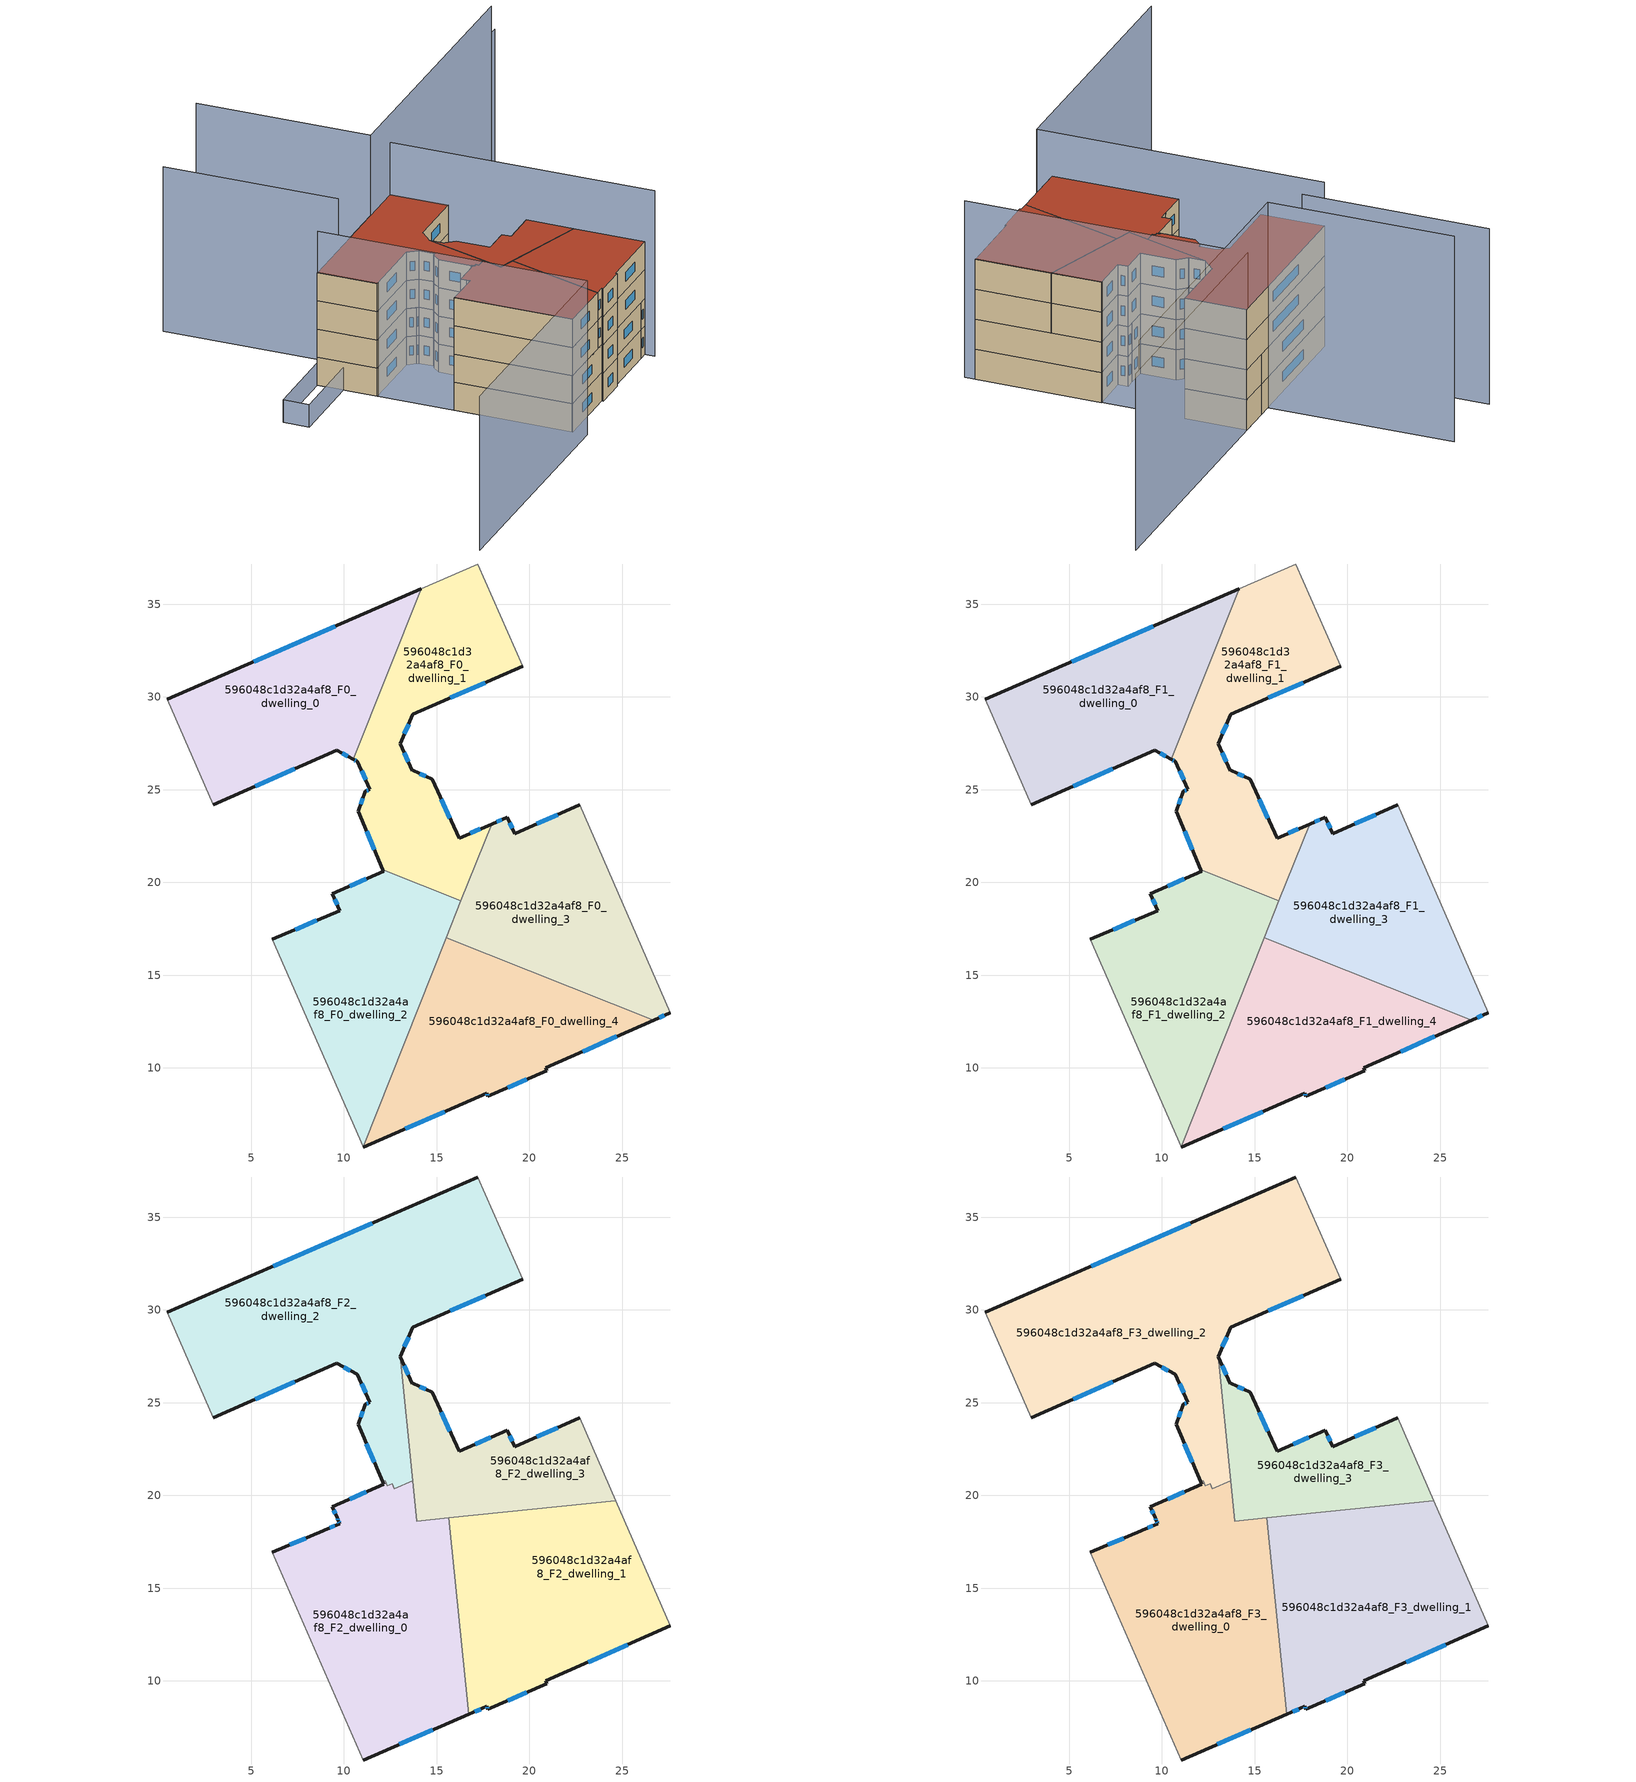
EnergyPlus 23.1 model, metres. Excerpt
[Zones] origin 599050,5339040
596048c1d32a4af8_F0_dwelling_0
 floor ground (EU_floor_Construction): 14.18,35.84 10.52,26.63 9.61,27.12 2.97,24.2 0.49,29.87 z0
 wall outside (EU_wall_Construction): 14.18,35.84 0.49,29.87 / 2.97,24.2 9.61,27.12 10.52,26.63 z0:3
 wall to 596048c1d32a4af8_F0_dwelling_1 (EU_wall_Construction): 10.52,26.63 14.18,35.84 z0:3
 wall adiabatic (EU_wall_Construction): 0.49,29.87 2.97,24.2 z0:3
 window (EU_Window_Construction): 9.52,33.81 5.15,31.9 / 9.92,26.96 10.21,26.8 / 5.23,25.19 7.35,26.13 z1.02:1.98
596048c1d32a4af8_F0_dwelling_1
 floor ground (EU_floor_Construction): 17.22,37.16 19.65,31.65 13.72,29.07 13.03,27.48 13.67,26.01 13.72,26.04 14.77,25.55 16.21,22.38 17.95,23.14 16.31,19 12.1,20.68 10.76,23.84 11.16,24.91 11.4,25.01 10.71,26.52 10.52,26.63 14.18,35.84 z0
 wall outside (EU_wall_Construction): 10.52,26.63 10.71,26.52 11.4,25.01 11.16,24.91 10.76,23.84 12.1,20.68 / 17.95,23.14 16.21,22.38 14.77,25.55 13.72,26.04 13.67,26.01 13.03,27.48 13.72,29.07 19.65,31.65 z0:3
 wall adiabatic (EU_wall_Construction): 19.65,31.65 17.22,37.16 14.18,35.84 z0:3
 wall to 596048c1d32a4af8_F0_dwelling_2 (EU_wall_Construction): 12.1,20.68 16.31,19 z0:3
 wall to 596048c1d32a4af8_F0_dwelling_3 (EU_wall_Construction): 16.31,19 17.95,23.14 z0:3
 window (EU_Window_Construction): 11.22,22.77 11.65,21.75 / 11.03,24.55 10.9,24.21 / 11.32,24.98 11.24,24.95 / 10.95,26.01 11.17,25.53 / 10.58,26.59 10.65,26.56 / 15.74,29.95 17.63,30.77 / 13.26,28.02 13.48,28.53 / 13.45,26.51 13.25,26.98 / 14.41,25.72 14.08,25.87 / 15.72,23.46 15.26,24.47 / 17.36,22.88 16.8,22.64 z1.02:1.98
596048c1d32a4af8_F0_dwelling_2
 floor ground (EU_floor_Construction): 16.31,19 11.03,5.75 6.14,16.93 9.78,18.49 9.37,19.39 12.14,20.6 12.1,20.68 z0
 wall outside (EU_wall_Construction): 12.1,20.68 12.14,20.6 9.37,19.39 9.78,18.49 6.14,16.93 z0:3
 wall adiabatic (EU_wall_Construction): 6.14,16.93 11.03,5.75 z0:3
 wall to 596048c1d32a4af8_F0_dwelling_4 (EU_wall_Construction): 11.03,5.75 15.52,17.02 z0:3
 wall to 596048c1d32a4af8_F0_dwelling_3 (EU_wall_Construction): 15.52,17.02 16.31,19 z0:3
 window (EU_Window_Construction): 8.54,17.96 7.38,17.46 / 9.51,19.08 9.64,18.79 / 11.2,20.19 10.31,19.8 z1.02:1.98
596048c1d32a4af8_F0_dwelling_3
 floor ground (EU_floor_Construction): 22.71,24.18 27.58,12.97 26.69,12.57 15.52,17.02 17.95,23.14 18.8,23.51 19.21,22.62 z0
 wall outside (EU_wall_Construction): 26.69,12.57 27.58,12.97 / 22.71,24.18 19.21,22.62 18.8,23.51 17.95,23.14 z0:3
 wall to 596048c1d32a4af8_F0_dwelling_4 (EU_wall_Construction): 15.52,17.02 26.69,12.57 z0:3
 wall adiabatic (EU_wall_Construction): 27.58,12.97 22.71,24.18 z0:3
 window (EU_Window_Construction): 26.99,12.71 27.28,12.83 / 18.51,23.39 18.24,23.27 / 19.07,22.92 18.94,23.21 / 21.52,23.65 20.4,23.15 z1.02:1.98
596048c1d32a4af8_F0_dwelling_4
 floor ground (EU_floor_Construction): 26.69,12.57 20.89,10.01 20.94,9.86 17.76,8.47 17.69,8.63 11.04,5.74 11.03,5.75 15.52,17.02 z0
 wall outside (EU_wall_Construction): 11.04,5.74 17.69,8.63 17.76,8.47 20.94,9.86 20.89,10.01 26.69,12.57 z0:3
 wall adiabatic (EU_wall_Construction): 11.03,5.75 11.04,5.74 z0:3
 window (EU_Window_Construction): 18.84,8.94 19.86,9.39 / 17.72,8.57 17.74,8.52 / 13.3,6.72 15.43,7.64 / 22.86,10.88 24.71,11.7 z1.02:1.98
596048c1d32a4af8_F1_dwelling_0
 floor to 596048c1d32a4af8_F0_dwelling_0 (EU_floor_Construction): 14.18,35.84 10.52,26.63 9.61,27.12 2.97,24.2 0.49,29.87 z3
 wall outside (EU_wall_Construction): 14.18,35.84 0.49,29.87 / 2.97,24.2 9.61,27.12 10.52,26.63 z3:6
 wall to 596048c1d32a4af8_F1_dwelling_1 (EU_wall_Construction): 10.52,26.63 14.18,35.84 z3:6
 wall adiabatic (EU_wall_Construction): 0.49,29.87 2.97,24.2 z3:6
 window (EU_Window_Construction): 9.52,33.81 5.15,31.9 / 9.92,26.96 10.21,26.8 / 5.23,25.19 7.35,26.13 z4.02:4.98
596048c1d32a4af8_F1_dwelling_1
 floor to 596048c1d32a4af8_F0_dwelling_1 (EU_floor_Construction): 17.22,37.16 19.65,31.65 13.72,29.07 13.03,27.48 13.67,26.01 13.72,26.04 14.77,25.55 16.21,22.38 17.95,23.14 16.31,19 12.1,20.68 10.76,23.84 11.16,24.91 11.4,25.01 10.71,26.52 10.52,26.63 14.18,35.84 z3
 wall outside (EU_wall_Construction): 10.52,26.63 10.71,26.52 11.4,25.01 11.16,24.91 10.76,23.84 12.1,20.68 / 17.95,23.14 16.21,22.38 14.77,25.55 13.72,26.04 13.67,26.01 13.03,27.48 13.72,29.07 19.65,31.65 z3:6
 wall adiabatic (EU_wall_Construction): 19.65,31.65 17.22,37.16 14.18,35.84 z3:6
 wall to 596048c1d32a4af8_F1_dwelling_2 (EU_wall_Construction): 12.1,20.68 16.31,19 z3:6
 wall to 596048c1d32a4af8_F1_dwelling_3 (EU_wall_Construction): 16.31,19 17.95,23.14 z3:6
 window (EU_Window_Construction): 11.22,22.77 11.65,21.75 / 11.03,24.55 10.9,24.21 / 11.32,24.98 11.24,24.95 / 10.95,26.01 11.17,25.53 / 10.58,26.59 10.65,26.56 / 15.74,29.95 17.63,30.77 / 13.26,28.02 13.48,28.53 / 13.45,26.51 13.25,26.98 / 14.41,25.72 14.08,25.87 / 15.72,23.46 15.26,24.47 / 17.36,22.88 16.8,22.64 z4.02:4.98
596048c1d32a4af8_F1_dwelling_2
 floor to 596048c1d32a4af8_F0_dwelling_2 (EU_floor_Construction): 16.31,19 11.03,5.75 6.14,16.93 9.78,18.49 9.37,19.39 12.14,20.6 12.1,20.68 z3
 wall outside (EU_wall_Construction): 12.1,20.68 12.14,20.6 9.37,19.39 9.78,18.49 6.14,16.93 z3:6
 wall adiabatic (EU_wall_Construction): 6.14,16.93 11.03,5.75 z3:6
 wall to 596048c1d32a4af8_F1_dwelling_4 (EU_wall_Construction): 11.03,5.75 15.52,17.02 z3:6
 wall to 596048c1d32a4af8_F1_dwelling_3 (EU_wall_Construction): 15.52,17.02 16.31,19 z3:6
 window (EU_Window_Construction): 8.54,17.96 7.38,17.46 / 9.51,19.08 9.64,18.79 / 11.2,20.19 10.31,19.8 z4.02:4.98
596048c1d32a4af8_F1_dwelling_3
 floor to 596048c1d32a4af8_F0_dwelling_3 (EU_floor_Construction): 22.71,24.18 27.58,12.97 26.69,12.57 15.52,17.02 17.95,23.14 18.8,23.51 19.21,22.62 z3
 wall outside (EU_wall_Construction): 26.69,12.57 27.58,12.97 / 22.71,24.18 19.21,22.62 18.8,23.51 17.95,23.14 z3:6
 wall to 596048c1d32a4af8_F1_dwelling_4 (EU_wall_Construction): 15.52,17.02 26.69,12.57 z3:6
 wall adiabatic (EU_wall_Construction): 27.58,12.97 22.71,24.18 z3:6
 window (EU_Window_Construction): 26.99,12.71 27.28,12.83 / 18.51,23.39 18.24,23.27 / 19.07,22.92 18.94,23.21 / 21.52,23.65 20.4,23.15 z4.02:4.98
596048c1d32a4af8_F1_dwelling_4
 floor to 596048c1d32a4af8_F0_dwelling_4 (EU_floor_Construction): 26.69,12.57 20.89,10.01 20.94,9.86 17.76,8.47 17.69,8.63 11.04,5.74 11.03,5.75 15.52,17.02 z3
 wall outside (EU_wall_Construction): 11.04,5.74 17.69,8.63 17.76,8.47 20.94,9.86 20.89,10.01 26.69,12.57 z3:6
 wall adiabatic (EU_wall_Construction): 11.03,5.75 11.04,5.74 z3:6
 window (EU_Window_Construction): 18.84,8.94 19.86,9.39 / 17.72,8.57 17.74,8.52 / 13.3,6.72 15.43,7.64 / 22.86,10.88 24.71,11.7 z4.02:4.98
596048c1d32a4af8_F2_dwelling_0
 floor to 596048c1d32a4af8_F1_dwelling_2 (EU_floor_Construction): 15.66,18.79 15.77,17.66 11.03,5.75 6.14,16.93 8.94,18.13 8.95,18.13 9.78,18.49 9.71,18.64 9.66,18.74 9.37,19.39 12.14,20.6 12.11,20.68 12.3,20.6 12.33,20.52 12.41,20.55 12.69,20.44 12.73,20.36 12.8,20.4 13.79,20.01 13.93,18.62 z6
 floor to 596048c1d32a4af8_F1_dwelling_3 (EU_floor_Construction): 15.77,17.66 15.85,16.89 15.52,17.02 z6
 floor to 596048c1d32a4af8_F1_dwelling_1 (EU_floor_Construction): 12.22,20.79 12.3,20.6 12.11,20.68 12.08,20.74 z6; 12.61,20.64 12.69,20.44 12.41,20.55 z6; 13.71,20.79 13.79,20.01 12.8,20.4 z6
 floor to 596048c1d32a4af8_F1_dwelling_4 (EU_floor_Construction): 15.85,16.89 16.73,8.21 11.04,5.74 11.03,5.75 15.52,17.02 z6
 wall outside (EU_wall_Construction): 12.08,20.74 12.14,20.6 9.37,19.39 9.63,18.81 9.71,18.64 9.78,18.49 8.95,18.13 8.88,18.1 6.14,16.93 / 11.04,5.74 16.73,8.21 z6:9
 wall to 596048c1d32a4af8_F2_dwelling_2 (EU_wall_Construction): 13.71,20.79 12.73,20.36 12.61,20.64 12.33,20.52 12.22,20.79 12.08,20.74 z6:9
 wall to 596048c1d32a4af8_F2_dwelling_1 (EU_wall_Construction): 16.73,8.21 15.66,18.79 z6:9
 wall adiabatic (EU_wall_Construction): 6.14,16.93 11.04,5.74 z6:9
 wall to 596048c1d32a4af8_F2_dwelling_3 (EU_wall_Construction): 15.66,18.79 13.93,18.62 13.71,20.79 z6:9
 window (EU_Window_Construction): 9.73,18.59 9.75,18.54 / 9.66,18.75 9.68,18.7 / 9.46,19.19 9.54,19.01 / 11.2,20.19 10.31,19.8 / 12.97,6.58 14.79,7.37 / 7.95,17.71 7.07,17.33 / 9.49,18.37 9.23,18.25 z7.02:7.98
596048c1d32a4af8_F2_dwelling_1
 floor to 596048c1d32a4af8_F1_dwelling_3 (EU_floor_Construction): 24.66,19.7 27.58,12.97 26.69,12.57 15.85,16.89 15.77,17.66 16.25,18.85 z6
 floor to 596048c1d32a4af8_F1_dwelling_4 (EU_floor_Construction): 26.69,12.57 20.89,10.01 20.94,9.86 17.76,8.47 17.69,8.63 16.73,8.21 15.85,16.89 z6
 floor to 596048c1d32a4af8_F1_dwelling_2 (EU_floor_Construction): 16.25,18.85 15.77,17.66 15.66,18.79 z6
 wall outside (EU_wall_Construction): 16.73,8.21 17.69,8.63 17.76,8.47 20.94,9.86 20.89,10.01 27.58,12.97 z6:9
 wall adiabatic (EU_wall_Construction): 27.58,12.97 24.66,19.7 z6:9
 wall to 596048c1d32a4af8_F2_dwelling_3 (EU_wall_Construction): 24.66,19.7 15.66,18.79 z6:9
 window (EU_Window_Construction): 17.72,8.57 17.74,8.52 / 17.06,8.35 17.37,8.48 / 23.17,11.02 25.3,11.96 / 18.84,8.94 19.86,9.39 z7.02:7.98
596048c1d32a4af8_F2_dwelling_2
 floor to 596048c1d32a4af8_F1_dwelling_0 (EU_floor_Construction): 14.18,35.84 10.52,26.63 9.61,27.12 2.97,24.2 0.49,29.87 z6
 floor to 596048c1d32a4af8_F1_dwelling_1 (EU_floor_Construction): 17.22,37.16 19.65,31.65 13.72,29.07 13.03,27.48 13.71,20.79 12.8,20.4 12.69,20.44 12.61,20.64 12.41,20.55 12.3,20.6 12.22,20.79 12.08,20.74 10.76,23.84 11.16,24.91 11.4,25.01 10.71,26.52 10.52,26.63 14.18,35.84 z6
 wall outside (EU_wall_Construction): 2.97,24.2 9.61,27.12 10.71,26.52 11.4,25.01 11.16,24.91 10.76,23.84 12.08,20.74 / 17.22,37.16 0.49,29.87 / 13.03,27.48 13.72,29.07 19.65,31.65 z6:9
 wall adiabatic (EU_wall_Construction): 0.49,29.87 2.97,24.2 / 19.65,31.65 17.22,37.16 z6:9
 wall to 596048c1d32a4af8_F2_dwelling_3 (EU_wall_Construction): 13.71,20.79 13.03,27.48 z6:9
 window (EU_Window_Construction): 11.21,22.79 11.63,21.79 / 11.03,24.55 10.9,24.21 / 11.32,24.98 11.24,24.95 / 10.95,26.01 11.17,25.53 / 9.99,26.92 10.34,26.73 / 5.23,25.19 7.35,26.13 / 11.53,34.68 6.18,32.35 / 15.74,29.95 17.63,30.77 / 13.26,28.02 13.48,28.53 z7.02:7.98
596048c1d32a4af8_F2_dwelling_3
 floor to 596048c1d32a4af8_F1_dwelling_1 (EU_floor_Construction): 14.77,25.55 16.21,22.38 17.95,23.14 16.31,19 13.79,20.01 13.03,27.48 13.67,26.01 13.72,26.04 z6
 floor to 596048c1d32a4af8_F1_dwelling_2 (EU_floor_Construction): 16.31,19 16.25,18.85 13.93,18.62 13.79,20.01 z6
 floor to 596048c1d32a4af8_F1_dwelling_3 (EU_floor_Construction): 22.71,24.18 24.66,19.7 16.25,18.85 17.95,23.14 18.8,23.51 19.21,22.62 z6
 wall outside (EU_wall_Construction): 22.71,24.18 19.21,22.62 18.8,23.51 16.21,22.38 14.77,25.55 13.72,26.04 13.67,26.01 13.03,27.48 z6:9
 wall adiabatic (EU_wall_Construction): 24.66,19.7 22.71,24.18 z6:9
 window (EU_Window_Construction): 13.45,26.51 13.25,26.98 / 14.41,25.72 14.08,25.87 / 15.72,23.46 15.26,24.47 / 17.91,23.13 17.09,22.76 / 19.07,22.92 18.94,23.21 / 21.52,23.65 20.4,23.15 z7.02:7.98
596048c1d32a4af8_F3_dwelling_0
 floor to 596048c1d32a4af8_F2_dwelling_0 (EU_floor_Construction): 15.66,18.79 16.73,8.21 11.04,5.74 6.14,16.93 8.88,18.1 8.95,18.13 9.78,18.49 9.71,18.64 9.63,18.81 9.37,19.39 12.14,20.6 12.08,20.74 12.22,20.79 12.33,20.52 12.61,20.64 12.73,20.36 13.71,20.79 13.93,18.62 z9
 wall outside (EU_wall_Construction): 12.08,20.74 12.14,20.6 9.37,19.39 9.63,18.81 9.71,18.64 9.78,18.49 8.95,18.13 8.88,18.1 6.14,16.93 / 11.04,5.74 16.73,8.21 z9:12
 wall to 596048c1d32a4af8_F3_dwelling_2 (EU_wall_Construction): 13.71,20.79 12.73,20.36 12.61,20.64 12.33,20.52 12.22,20.79 12.08,20.74 z9:12
 wall to 596048c1d32a4af8_F3_dwelling_1 (EU_wall_Construction): 16.73,8.21 15.66,18.79 z9:12
 wall adiabatic (EU_wall_Construction): 6.14,16.93 11.04,5.74 z9:12
 wall to 596048c1d32a4af8_F3_dwelling_3 (EU_wall_Construction): 15.66,18.79 13.93,18.62 13.71,20.79 z9:12
 window (EU_Window_Construction): 9.73,18.59 9.75,18.54 / 9.66,18.75 9.68,18.7 / 9.46,19.19 9.54,19.01 / 11.2,20.19 10.31,19.8 / 12.97,6.58 14.79,7.37 / 7.95,17.71 7.07,17.33 / 9.49,18.37 9.23,18.25 z10.02:10.98
 roof outside (EU_roof_Construction): 16.73,8.21 15.66,18.79 13.93,18.62 13.71,20.79 12.73,20.36 12.61,20.64 12.33,20.52 12.22,20.79 12.08,20.74 12.14,20.6 9.37,19.39 9.63,18.81 9.71,18.64 9.78,18.49 8.95,18.13 8.88,18.1 6.14,16.93 11.04,5.74 z12
596048c1d32a4af8_F3_dwelling_1
 floor to 596048c1d32a4af8_F2_dwelling_1 (EU_floor_Construction): 24.66,19.7 27.58,12.97 20.89,10.01 20.94,9.86 17.76,8.47 17.69,8.63 16.73,8.21 15.66,18.79 z9
 wall outside (EU_wall_Construction): 16.73,8.21 17.69,8.63 17.76,8.47 20.94,9.86 20.89,10.01 27.58,12.97 z9:12
 wall adiabatic (EU_wall_Construction): 27.58,12.97 24.66,19.7 z9:12
 wall to 596048c1d32a4af8_F3_dwelling_3 (EU_wall_Construction): 24.66,19.7 15.66,18.79 z9:12
 window (EU_Window_Construction): 17.72,8.57 17.74,8.52 / 17.06,8.35 17.37,8.48 / 23.17,11.02 25.3,11.96 / 18.84,8.94 19.86,9.39 z10.02:10.98
 roof outside (EU_roof_Construction): 27.58,12.97 24.66,19.7 15.66,18.79 16.73,8.21 17.69,8.63 17.76,8.47 20.94,9.86 20.89,10.01 z12
596048c1d32a4af8_F3_dwelling_2
 floor to 596048c1d32a4af8_F2_dwelling_2 (EU_floor_Construction): 17.22,37.16 19.65,31.65 13.72,29.07 13.03,27.48 13.71,20.79 12.73,20.36 12.61,20.64 12.33,20.52 12.22,20.79 12.08,20.74 10.76,23.84 11.16,24.91 11.4,25.01 10.71,26.52 9.61,27.12 2.97,24.2 0.49,29.87 z9
 wall outside (EU_wall_Construction): 2.97,24.2 9.61,27.12 10.71,26.52 11.4,25.01 11.16,24.91 10.76,23.84 12.08,20.74 / 17.22,37.16 0.49,29.87 / 13.03,27.48 13.72,29.07 19.65,31.65 z9:12
 wall adiabatic (EU_wall_Construction): 0.49,29.87 2.97,24.2 / 19.65,31.65 17.22,37.16 z9:12
 wall to 596048c1d32a4af8_F3_dwelling_3 (EU_wall_Construction): 13.71,20.79 13.03,27.48 z9:12
 window (EU_Window_Construction): 11.21,22.79 11.63,21.79 / 11.03,24.55 10.9,24.21 / 11.32,24.98 11.24,24.95 / 10.95,26.01 11.17,25.53 / 9.99,26.92 10.34,26.73 / 5.23,25.19 7.35,26.13 / 11.53,34.68 6.18,32.35 / 15.74,29.95 17.63,30.77 / 13.26,28.02 13.48,28.53 z10.02:10.98
 roof outside (EU_roof_Construction): 13.71,20.79 13.03,27.48 13.72,29.07 19.65,31.65 17.22,37.16 0.49,29.87 2.97,24.2 9.61,27.12 10.71,26.52 11.4,25.01 11.16,24.91 10.76,23.84 12.08,20.74 12.22,20.79 12.33,20.52 12.61,20.64 12.73,20.36 z12
596048c1d32a4af8_F3_dwelling_3
 floor to 596048c1d32a4af8_F2_dwelling_3 (EU_floor_Construction): 22.71,24.18 24.66,19.7 13.93,18.62 13.03,27.48 13.67,26.01 13.72,26.04 14.77,25.55 16.21,22.38 18.8,23.51 19.21,22.62 z9
 wall outside (EU_wall_Construction): 22.71,24.18 19.21,22.62 18.8,23.51 16.21,22.38 14.77,25.55 13.72,26.04 13.67,26.01 13.03,27.48 z9:12
 wall adiabatic (EU_wall_Construction): 24.66,19.7 22.71,24.18 z9:12
 window (EU_Window_Construction): 13.45,26.51 13.25,26.98 / 14.41,25.72 14.08,25.87 / 15.72,23.46 15.26,24.47 / 17.91,23.13 17.09,22.76 / 19.07,22.92 18.94,23.21 / 21.52,23.65 20.4,23.15 z10.02:10.98
 roof outside (EU_roof_Construction): 24.66,19.7 22.71,24.18 19.21,22.62 18.8,23.51 16.21,22.38 14.77,25.55 13.72,26.04 13.67,26.01 13.03,27.48 13.93,18.62 z12
shading: 0.56,29.89 11.64,4.34 / 11.64,4.34 -12.94,-6.32 z0:16.4; 1.56,27.41 -6.29,23.99 / -6.29,23.99 -7.36,26.46 / -7.36,26.46 0.49,29.88 / 0.49,29.88 1.56,27.41 z0:2.4; 27.99,12.03 17.06,37.1 / 17.06,37.1 41.15,47.6 z0:17.6; -1.95,48.48 5.25,31.91 z0:17.5; 17.22,37.16 26.17,41.07 / 26.17,41.07 28.62,35.45 / 28.62,35.45 19.67,31.55 / 19.67,31.55 17.22,37.16 z0:5.7; 40.33,47.24 12.75,35.21 / 12.75,35.21 5.54,51.75 z0:20.5
[Building]
EU S2 Campaign: North Axis=0; Terrain=City; Solar Distribution=FullExterior
[Site:Location]
Vienna: Latitude=48; Longitude=16.5; Time Zone=1; Elevation=183
[SizingPeriod:WeatherFileDays]
AnnualSizingPeriod: Begin Month=1; Begin Day of Month=1; End Month=12; End Day of Month=31; Day of Week for Start Day=Monday; Use Weather File Daylight Saving Period=No; Use Weather File Rain and Snow Indicators=No
[MATERIAL]
EU_InternalMass_Material: Roughness=MediumRough; Thickness=0.1; Conductivity=1; Density=1800; Specific Heat=900; Thermal Absorptance=0.9; Solar Absorptance=0.7; Visible Absorptance=0.7
[MATERIAL:NOMASS] Roughness=MediumRough; Thermal Absorptance=0.9; Solar Absorptance=0.7; Visible Absorptance=0.7
Name | Thermal Resistance
EU_wall_NoMass | 0.942466
EU_roof_NoMass | 0.551687
EU_floor_NoMass | 0.66527
[WINDOWMATERIAL:SIMPLEGLAZINGSYSTEM]
EU_Window_SimpleGlazing: UFactor=2.03367; Solar Heat Gain Coefficient=0.65; Visible Transmittance=0.65
[CONSTRUCTION]
EU_wall_Construction: EU_wall_NoMass
EU_roof_Construction: EU_roof_NoMass
EU_floor_Construction: EU_floor_NoMass
EU_Window_Construction: EU_Window_SimpleGlazing
EU_InternalMass_Construction: EU_InternalMass_Material
[ZONE] Type=1; Multiplier=1; Ceiling Height=autocalculate; Floor Area=autocalculate; Part of Total Floor Area=Yes
Name | Volume
596048c1d32a4af8_F0_dwelling_0; 596048c1d32a4af8_F1_dwelling_0 | 220.797
596048c1d32a4af8_F2_dwelling_0; 596048c1d32a4af8_F3_dwelling_0 | 300.955
596048c1d32a4af8_F0_dwelling_1; 596048c1d32a4af8_F1_dwelling_1 | 221.804
596048c1d32a4af8_F2_dwelling_1; 596048c1d32a4af8_F3_dwelling_1 | 276.85
596048c1d32a4af8_F0_dwelling_2; 596048c1d32a4af8_F1_dwelling_2 | 221.802
596048c1d32a4af8_F2_dwelling_2; 596048c1d32a4af8_F3_dwelling_2 | 387.738
596048c1d32a4af8_F0_dwelling_3; 596048c1d32a4af8_F1_dwelling_3 | 221.46
596048c1d32a4af8_F2_dwelling_3; 596048c1d32a4af8_F3_dwelling_3 | 141.832
596048c1d32a4af8_F0_dwelling_4; 596048c1d32a4af8_F1_dwelling_4 | 221.495
[INTERNALMASS] Construction=EU_InternalMass_Construction
Name | Zone or ZoneList | Surface Area
596048c1d32a4af8_F0_dwelling_0_EU_InternalMass | 596048c1d32a4af8_F0_dwelling_0 | 73.599
596048c1d32a4af8_F0_dwelling_1_EU_InternalMass | 596048c1d32a4af8_F0_dwelling_1 | 73.9334
596048c1d32a4af8_F0_dwelling_2_EU_InternalMass | 596048c1d32a4af8_F0_dwelling_2 | 73.9343
596048c1d32a4af8_F0_dwelling_3_EU_InternalMass | 596048c1d32a4af8_F0_dwelling_3 | 73.8198
596048c1d32a4af8_F0_dwelling_4_EU_InternalMass | 596048c1d32a4af8_F0_dwelling_4 | 73.8319
596048c1d32a4af8_F1_dwelling_0_EU_InternalMass | 596048c1d32a4af8_F1_dwelling_0 | 73.599
596048c1d32a4af8_F1_dwelling_1_EU_InternalMass | 596048c1d32a4af8_F1_dwelling_1 | 73.9334
596048c1d32a4af8_F1_dwelling_2_EU_InternalMass | 596048c1d32a4af8_F1_dwelling_2 | 73.9343
596048c1d32a4af8_F1_dwelling_3_EU_InternalMass | 596048c1d32a4af8_F1_dwelling_3 | 73.8198
596048c1d32a4af8_F1_dwelling_4_EU_InternalMass | 596048c1d32a4af8_F1_dwelling_4 | 73.8319
596048c1d32a4af8_F2_dwelling_0_EU_InternalMass | 596048c1d32a4af8_F2_dwelling_0 | 100.319
596048c1d32a4af8_F2_dwelling_1_EU_InternalMass | 596048c1d32a4af8_F2_dwelling_1 | 92.2835
596048c1d32a4af8_F2_dwelling_2_EU_InternalMass | 596048c1d32a4af8_F2_dwelling_2 | 129.244
596048c1d32a4af8_F2_dwelling_3_EU_InternalMass | 596048c1d32a4af8_F2_dwelling_3 | 47.2775
596048c1d32a4af8_F3_dwelling_0_EU_InternalMass | 596048c1d32a4af8_F3_dwelling_0 | 100.319
596048c1d32a4af8_F3_dwelling_1_EU_InternalMass | 596048c1d32a4af8_F3_dwelling_1 | 92.2835
596048c1d32a4af8_F3_dwelling_2_EU_InternalMass | 596048c1d32a4af8_F3_dwelling_2 | 129.244
596048c1d32a4af8_F3_dwelling_3_EU_InternalMass | 596048c1d32a4af8_F3_dwelling_3 | 47.2775
[OTHEREQUIPMENT] Fuel Type=Electricity; Design Level Calculation Method=Watts/Area; Power per Zone Floor Area=1; Fraction Latent=0; Fraction Radiant=0; Fraction Lost=0; Carbon Dioxide Generation Rate=0; EndUse Subcategory=EU_Step8_InternalGains
Name | Zone or ZoneList or Space or SpaceList | Schedule
EU_Step8_InternalGain_596048c1d32a4af8_F0_dwelling_0_f000 | 596048c1d32a4af8_F0_dwelling_0 | EU_Step8_GainSchedule_596048c1d32a4af8_F0_dwelling_0_f000
EU_Step8_InternalGain_596048c1d32a4af8_F0_dwelling_1_f000 | 596048c1d32a4af8_F0_dwelling_1 | EU_Step8_GainSchedule_596048c1d32a4af8_F0_dwelling_1_f000
EU_Step8_InternalGain_596048c1d32a4af8_F0_dwelling_2_f000 | 596048c1d32a4af8_F0_dwelling_2 | EU_Step8_GainSchedule_596048c1d32a4af8_F0_dwelling_2_f000
EU_Step8_InternalGain_596048c1d32a4af8_F0_dwelling_3_f000 | 596048c1d32a4af8_F0_dwelling_3 | EU_Step8_GainSchedule_596048c1d32a4af8_F0_dwelling_3_f000
EU_Step8_InternalGain_596048c1d32a4af8_F0_dwelling_4_f000 | 596048c1d32a4af8_F0_dwelling_4 | EU_Step8_GainSchedule_596048c1d32a4af8_F0_dwelling_4_f000
EU_Step8_InternalGain_596048c1d32a4af8_F1_dwelling_0_f000 | 596048c1d32a4af8_F1_dwelling_0 | EU_Step8_GainSchedule_596048c1d32a4af8_F1_dwelling_0_f000
EU_Step8_InternalGain_596048c1d32a4af8_F1_dwelling_1_f000 | 596048c1d32a4af8_F1_dwelling_1 | EU_Step8_GainSchedule_596048c1d32a4af8_F1_dwelling_1_f000
EU_Step8_InternalGain_596048c1d32a4af8_F1_dwelling_2_f000 | 596048c1d32a4af8_F1_dwelling_2 | EU_Step8_GainSchedule_596048c1d32a4af8_F1_dwelling_2_f000
EU_Step8_InternalGain_596048c1d32a4af8_F1_dwelling_3_f000 | 596048c1d32a4af8_F1_dwelling_3 | EU_Step8_GainSchedule_596048c1d32a4af8_F1_dwelling_3_f000
EU_Step8_InternalGain_596048c1d32a4af8_F1_dwelling_4_f000 | 596048c1d32a4af8_F1_dwelling_4 | EU_Step8_GainSchedule_596048c1d32a4af8_F1_dwelling_4_f000
EU_Step8_InternalGain_596048c1d32a4af8_F2_dwelling_0_f000 | 596048c1d32a4af8_F2_dwelling_0 | EU_Step8_GainSchedule_596048c1d32a4af8_F2_dwelling_0_f000
EU_Step8_InternalGain_596048c1d32a4af8_F2_dwelling_1_f000 | 596048c1d32a4af8_F2_dwelling_1 | EU_Step8_GainSchedule_596048c1d32a4af8_F2_dwelling_1_f000
EU_Step8_InternalGain_596048c1d32a4af8_F2_dwelling_2_f000 | 596048c1d32a4af8_F2_dwelling_2 | EU_Step8_GainSchedule_596048c1d32a4af8_F2_dwelling_2_f000
EU_Step8_InternalGain_596048c1d32a4af8_F2_dwelling_3_f000 | 596048c1d32a4af8_F2_dwelling_3 | EU_Step8_GainSchedule_596048c1d32a4af8_F2_dwelling_3_f000
EU_Step8_InternalGain_596048c1d32a4af8_F3_dwelling_0_f000 | 596048c1d32a4af8_F3_dwelling_0 | EU_Step8_GainSchedule_596048c1d32a4af8_F3_dwelling_0_f000
EU_Step8_InternalGain_596048c1d32a4af8_F3_dwelling_1_f000 | 596048c1d32a4af8_F3_dwelling_1 | EU_Step8_GainSchedule_596048c1d32a4af8_F3_dwelling_1_f000
EU_Step8_InternalGain_596048c1d32a4af8_F3_dwelling_2_f000 | 596048c1d32a4af8_F3_dwelling_2 | EU_Step8_GainSchedule_596048c1d32a4af8_F3_dwelling_2_f000
EU_Step8_InternalGain_596048c1d32a4af8_F3_dwelling_3_f000 | 596048c1d32a4af8_F3_dwelling_3 | EU_Step8_GainSchedule_596048c1d32a4af8_F3_dwelling_3_f000
[ZONEVENTILATION:DESIGNFLOWRATE] Schedule=EU_AlwaysOn; Design Flow Rate Calculation Method=AirChanges/Hour; Air Changes per Hour=0.530523; Ventilation Type=Natural; Fan Pressure Rise=0; Fan Total Efficiency=1; Constant Term Coefficient=1; Temperature Term Coefficient=0; Velocity Term Coefficient=0; Velocity Squared Term Coefficient=0; Minimum Indoor Temperature=-100; Maximum Indoor Temperature=100; Delta Temperature=-100; Minimum Outdoor Temperature=-100; Maximum Outdoor Temperature=100; Maximum Wind Speed=40
Name | Zone or ZoneList or Space or SpaceList
EU_ConstantAir_596048c1d32a4af8_F0_dwelling_0 | 596048c1d32a4af8_F0_dwelling_0
EU_ConstantAir_596048c1d32a4af8_F0_dwelling_1 | 596048c1d32a4af8_F0_dwelling_1
EU_ConstantAir_596048c1d32a4af8_F0_dwelling_2 | 596048c1d32a4af8_F0_dwelling_2
EU_ConstantAir_596048c1d32a4af8_F0_dwelling_3 | 596048c1d32a4af8_F0_dwelling_3
EU_ConstantAir_596048c1d32a4af8_F0_dwelling_4 | 596048c1d32a4af8_F0_dwelling_4
EU_ConstantAir_596048c1d32a4af8_F1_dwelling_0 | 596048c1d32a4af8_F1_dwelling_0
EU_ConstantAir_596048c1d32a4af8_F1_dwelling_1 | 596048c1d32a4af8_F1_dwelling_1
EU_ConstantAir_596048c1d32a4af8_F1_dwelling_2 | 596048c1d32a4af8_F1_dwelling_2
EU_ConstantAir_596048c1d32a4af8_F1_dwelling_3 | 596048c1d32a4af8_F1_dwelling_3
EU_ConstantAir_596048c1d32a4af8_F1_dwelling_4 | 596048c1d32a4af8_F1_dwelling_4
EU_ConstantAir_596048c1d32a4af8_F2_dwelling_0 | 596048c1d32a4af8_F2_dwelling_0
EU_ConstantAir_596048c1d32a4af8_F2_dwelling_1 | 596048c1d32a4af8_F2_dwelling_1
EU_ConstantAir_596048c1d32a4af8_F2_dwelling_2 | 596048c1d32a4af8_F2_dwelling_2
EU_ConstantAir_596048c1d32a4af8_F2_dwelling_3 | 596048c1d32a4af8_F2_dwelling_3
EU_ConstantAir_596048c1d32a4af8_F3_dwelling_0 | 596048c1d32a4af8_F3_dwelling_0
EU_ConstantAir_596048c1d32a4af8_F3_dwelling_1 | 596048c1d32a4af8_F3_dwelling_1
EU_ConstantAir_596048c1d32a4af8_F3_dwelling_2 | 596048c1d32a4af8_F3_dwelling_2
EU_ConstantAir_596048c1d32a4af8_F3_dwelling_3 | 596048c1d32a4af8_F3_dwelling_3
[HVACTEMPLATE:THERMOSTAT] Constant Heating Setpoint=20; Constant Cooling Setpoint=50
EU_HeatOnly_596048c1d32a4af8_F0_dwelling_0; EU_HeatOnly_596048c1d32a4af8_F0_dwelling_1; EU_HeatOnly_596048c1d32a4af8_F0_dwelling_2; EU_HeatOnly_596048c1d32a4af8_F0_dwelling_3; EU_HeatOnly_596048c1d32a4af8_F0_dwelling_4; EU_HeatOnly_596048c1d32a4af8_F1_dwelling_0; EU_HeatOnly_596048c1d32a4af8_F1_dwelling_1; EU_HeatOnly_596048c1d32a4af8_F1_dwelling_2; EU_HeatOnly_596048c1d32a4af8_F1_dwelling_3; EU_HeatOnly_596048c1d32a4af8_F1_dwelling_4; EU_HeatOnly_596048c1d32a4af8_F2_dwelling_0; EU_HeatOnly_596048c1d32a4af8_F2_dwelling_1; EU_HeatOnly_596048c1d32a4af8_F2_dwelling_2; EU_HeatOnly_596048c1d32a4af8_F2_dwelling_3; EU_HeatOnly_596048c1d32a4af8_F3_dwelling_0; EU_HeatOnly_596048c1d32a4af8_F3_dwelling_1; EU_HeatOnly_596048c1d32a4af8_F3_dwelling_2; EU_HeatOnly_596048c1d32a4af8_F3_dwelling_3
[HVACTEMPLATE:ZONE:IDEALLOADSAIRSYSTEM] System Availability Schedule=EU_AlwaysOn; Maximum Heating Supply Air Temperature=50; Minimum Cooling Supply Air Temperature=13; Maximum Heating Supply Air Humidity Ratio=0.0156; Minimum Cooling Supply Air Humidity Ratio=0.0077; Heating Limit=NoLimit; Cooling Limit=NoLimit; Heating Availability Schedule=EU_AlwaysOn; Cooling Availability Schedule=EU_CoolingOff; Dehumidification Control Type=ConstantSensibleHeatRatio; Cooling Sensible Heat Ratio=0.7; Dehumidification Setpoint=60; Humidification Control Type=None; Humidification Setpoint=30; Outdoor Air Method=None; Outdoor Air Flow Rate per Person=0.00944; Outdoor Air Flow Rate per Zone Floor Area=0; Outdoor Air Flow Rate per Zone=0; Demand Controlled Ventilation Type=None; Outdoor Air Economizer Type=NoEconomizer; Heat Recovery Type=None; Sensible Heat Recovery Effectiveness=0.7; Latent Heat Recovery Effectiveness=0.65
Name | Template Thermostat
596048c1d32a4af8_F0_dwelling_0 | EU_HeatOnly_596048c1d32a4af8_F0_dwelling_0
596048c1d32a4af8_F0_dwelling_1 | EU_HeatOnly_596048c1d32a4af8_F0_dwelling_1
596048c1d32a4af8_F0_dwelling_2 | EU_HeatOnly_596048c1d32a4af8_F0_dwelling_2
596048c1d32a4af8_F0_dwelling_3 | EU_HeatOnly_596048c1d32a4af8_F0_dwelling_3
596048c1d32a4af8_F0_dwelling_4 | EU_HeatOnly_596048c1d32a4af8_F0_dwelling_4
596048c1d32a4af8_F1_dwelling_0 | EU_HeatOnly_596048c1d32a4af8_F1_dwelling_0
596048c1d32a4af8_F1_dwelling_1 | EU_HeatOnly_596048c1d32a4af8_F1_dwelling_1
596048c1d32a4af8_F1_dwelling_2 | EU_HeatOnly_596048c1d32a4af8_F1_dwelling_2
596048c1d32a4af8_F1_dwelling_3 | EU_HeatOnly_596048c1d32a4af8_F1_dwelling_3
596048c1d32a4af8_F1_dwelling_4 | EU_HeatOnly_596048c1d32a4af8_F1_dwelling_4
596048c1d32a4af8_F2_dwelling_0 | EU_HeatOnly_596048c1d32a4af8_F2_dwelling_0
596048c1d32a4af8_F2_dwelling_1 | EU_HeatOnly_596048c1d32a4af8_F2_dwelling_1
596048c1d32a4af8_F2_dwelling_2 | EU_HeatOnly_596048c1d32a4af8_F2_dwelling_2
596048c1d32a4af8_F2_dwelling_3 | EU_HeatOnly_596048c1d32a4af8_F2_dwelling_3
596048c1d32a4af8_F3_dwelling_0 | EU_HeatOnly_596048c1d32a4af8_F3_dwelling_0
596048c1d32a4af8_F3_dwelling_1 | EU_HeatOnly_596048c1d32a4af8_F3_dwelling_1
596048c1d32a4af8_F3_dwelling_2 | EU_HeatOnly_596048c1d32a4af8_F3_dwelling_2
596048c1d32a4af8_F3_dwelling_3 | EU_HeatOnly_596048c1d32a4af8_F3_dwelling_3
[SIZING:ZONE] Zone Cooling Design Supply Air Temperature Input Method=SupplyAirTemperature; Zone Cooling Design Supply Air Temperature=13; Zone Heating Design Supply Air Temperature Input Method=SupplyAirTemperature; Zone Heating Design Supply Air Temperature=50; Zone Cooling Design Supply Air Humidity Ratio=0.008; Zone Heating Design Supply Air Humidity Ratio=0.008; Cooling Design Air Flow Method=DesignDay; Cooling Design Air Flow Rate=0; Cooling Minimum Air Flow per Zone Floor Area=0.000762; Cooling Minimum Air Flow=0; Cooling Minimum Air Flow Fraction=0.2; Heating Design Air Flow Method=DesignDay; Heating Design Air Flow Rate=0; Heating Maximum Air Flow per Zone Floor Area=0.002032; Heating Maximum Air Flow=0.141576; Heating Maximum Air Flow Fraction=0.3; Account for Dedicated Outdoor Air System=No; Dedicated Outdoor Air System Control Strategy=NeutralSupplyAir; Dedicated Outdoor Air Low Setpoint Temperature for Design=autosize; Dedicated Outdoor Air High Setpoint Temperature for Design=autosize; Zone Load Sizing Method=Sensible Load Only No Latent Load; Zone Latent Cooling Design Supply Air Humidity Ratio Input Method=HumidityRatioDifference; Zone Cooling Design Supply Air Humidity Ratio Difference=0.005; Zone Latent Heating Design Supply Air Humidity Ratio Input Method=HumidityRatioDifference; Zone Humidification Design Supply Air Humidity Ratio Difference=0.005
596048c1d32a4af8_F0_dwelling_0; 596048c1d32a4af8_F0_dwelling_1; 596048c1d32a4af8_F0_dwelling_2; 596048c1d32a4af8_F0_dwelling_3; 596048c1d32a4af8_F0_dwelling_4; 596048c1d32a4af8_F1_dwelling_0; 596048c1d32a4af8_F1_dwelling_1; 596048c1d32a4af8_F1_dwelling_2; 596048c1d32a4af8_F1_dwelling_3; 596048c1d32a4af8_F1_dwelling_4; 596048c1d32a4af8_F2_dwelling_0; 596048c1d32a4af8_F2_dwelling_1; 596048c1d32a4af8_F2_dwelling_2; 596048c1d32a4af8_F2_dwelling_3; 596048c1d32a4af8_F3_dwelling_0; 596048c1d32a4af8_F3_dwelling_1; 596048c1d32a4af8_F3_dwelling_2; 596048c1d32a4af8_F3_dwelling_3
[SCHEDULE:CONSTANT]
Name | Hourly Value
EU_AlwaysOn | 1
EU_CoolingOff | 0
[SCHEDULE:FILE] Column Number=1; Rows to Skip at Top=0; Number of Hours of Data=8760; Column Separator=Comma; Interpolate to Timestep=No; Minutes per Item=60; Adjust Schedule for Daylight Savings=Yes
Name | File
EU_Step8_GainSchedule_596048c1d32a4af8_F0_dwelling_0_f000 | ../../schedules/596048c1d32a4af8/596048c1d32a4af8_F0_dwelling_0_f000_gain.csv
EU_Step8_GainSchedule_596048c1d32a4af8_F0_dwelling_1_f000 | ../../schedules/596048c1d32a4af8/596048c1d32a4af8_F0_dwelling_1_f000_gain.csv
EU_Step8_GainSchedule_596048c1d32a4af8_F0_dwelling_2_f000 | ../../schedules/596048c1d32a4af8/596048c1d32a4af8_F0_dwelling_2_f000_gain.csv
EU_Step8_GainSchedule_596048c1d32a4af8_F0_dwelling_3_f000 | ../../schedules/596048c1d32a4af8/596048c1d32a4af8_F0_dwelling_3_f000_gain.csv
EU_Step8_GainSchedule_596048c1d32a4af8_F0_dwelling_4_f000 | ../../schedules/596048c1d32a4af8/596048c1d32a4af8_F0_dwelling_4_f000_gain.csv
EU_Step8_GainSchedule_596048c1d32a4af8_F1_dwelling_0_f000 | ../../schedules/596048c1d32a4af8/596048c1d32a4af8_F1_dwelling_0_f000_gain.csv
EU_Step8_GainSchedule_596048c1d32a4af8_F1_dwelling_1_f000 | ../../schedules/596048c1d32a4af8/596048c1d32a4af8_F1_dwelling_1_f000_gain.csv
EU_Step8_GainSchedule_596048c1d32a4af8_F1_dwelling_2_f000 | ../../schedules/596048c1d32a4af8/596048c1d32a4af8_F1_dwelling_2_f000_gain.csv
EU_Step8_GainSchedule_596048c1d32a4af8_F1_dwelling_3_f000 | ../../schedules/596048c1d32a4af8/596048c1d32a4af8_F1_dwelling_3_f000_gain.csv
EU_Step8_GainSchedule_596048c1d32a4af8_F1_dwelling_4_f000 | ../../schedules/596048c1d32a4af8/596048c1d32a4af8_F1_dwelling_4_f000_gain.csv
EU_Step8_GainSchedule_596048c1d32a4af8_F2_dwelling_0_f000 | ../../schedules/596048c1d32a4af8/596048c1d32a4af8_F2_dwelling_0_f000_gain.csv
EU_Step8_GainSchedule_596048c1d32a4af8_F2_dwelling_1_f000 | ../../schedules/596048c1d32a4af8/596048c1d32a4af8_F2_dwelling_1_f000_gain.csv
EU_Step8_GainSchedule_596048c1d32a4af8_F2_dwelling_2_f000 | ../../schedules/596048c1d32a4af8/596048c1d32a4af8_F2_dwelling_2_f000_gain.csv
EU_Step8_GainSchedule_596048c1d32a4af8_F2_dwelling_3_f000 | ../../schedules/596048c1d32a4af8/596048c1d32a4af8_F2_dwelling_3_f000_gain.csv
EU_Step8_GainSchedule_596048c1d32a4af8_F3_dwelling_0_f000 | ../../schedules/596048c1d32a4af8/596048c1d32a4af8_F3_dwelling_0_f000_gain.csv
EU_Step8_GainSchedule_596048c1d32a4af8_F3_dwelling_1_f000 | ../../schedules/596048c1d32a4af8/596048c1d32a4af8_F3_dwelling_1_f000_gain.csv
EU_Step8_GainSchedule_596048c1d32a4af8_F3_dwelling_2_f000 | ../../schedules/596048c1d32a4af8/596048c1d32a4af8_F3_dwelling_2_f000_gain.csv
EU_Step8_GainSchedule_596048c1d32a4af8_F3_dwelling_3_f000 | ../../schedules/596048c1d32a4af8/596048c1d32a4af8_F3_dwelling_3_f000_gain.csv
